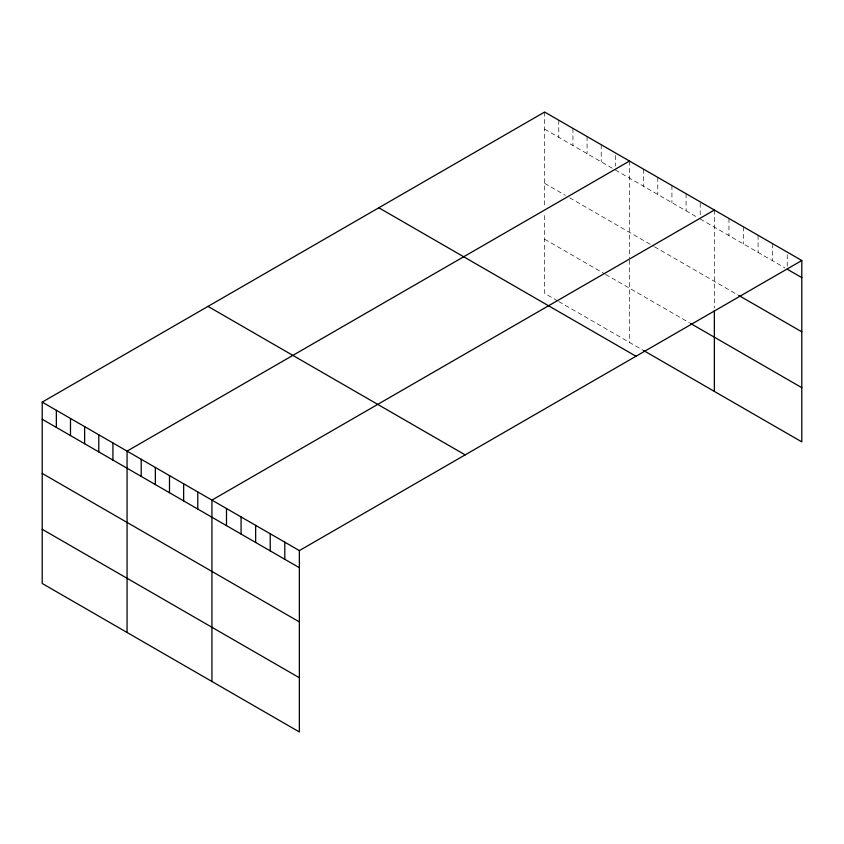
<?xml version="1.0" encoding="UTF-8"?>
<svg xmlns="http://www.w3.org/2000/svg" width="844" height="844" viewBox="0 0 844 844"><rect width="100%" height="100%" fill="white"/><g stroke="black" fill="none" stroke-linecap="round" stroke-linejoin="round"><path stroke-width="0.63" stroke-dasharray="4.22 3.17" d="M544.633 112.041L544.633 207.476M544.633 129.153L613.177 168.726M615.36 169.982L696.954 217.098M700.225 218.986L784.983 267.917M544.633 183.359L565.311 195.291M569.658 197.802L653.435 246.174M654.522 246.796L739.027 295.59M544.633 239.2L604.473 273.751M605.559 274.384L689.337 322.746M557.694 300.939L544.633 293.406L544.633 212.551M558.781 301.572L643.645 350.566M787.23 254.74L787.23 266.577M772.65 243.694L772.65 260.796M758.081 235.276L758.081 252.388M743.511 226.867L743.511 243.979M728.942 218.448L728.942 235.56M714.362 210.04L714.362 308.007M700.225 203.182L700.225 216.349M686.077 193.709L686.077 210.81M671.929 185.543L671.929 202.644M657.792 177.377L657.792 194.479M643.645 169.201L643.645 186.313M629.497 161.035L629.497 257.736M629.497 260.279L629.497 342.4M615.36 155.507L615.36 166.036M601.213 144.704L601.213 161.816M587.065 136.538L587.065 153.65M572.928 128.372L572.928 145.484M558.781 120.207L558.781 137.319"/><path stroke-width="1.27" d="M801.8 260.522L299.367 550.594L299.367 731.959L42.2 583.478L42.2 402.124L544.633 112.041L801.8 260.522L801.8 441.876L643.645 350.566M629.497 161.035L127.064 451.118L127.064 632.483M714.362 210.04L211.928 500.112L211.928 681.477M787.23 269.215L801.8 277.623M739.027 295.59L801.8 331.829M690.424 323.379L801.8 387.67M378.829 207.772L635.996 356.242M208.004 306.393L465.171 454.874M42.2 402.124L299.367 550.594M42.2 419.236L299.367 567.706M42.2 473.431L299.367 621.912M42.2 529.283L299.367 677.753M714.362 310.539L714.362 391.394M284.797 542.186L284.797 559.298M270.217 533.767L270.217 550.879M255.648 525.358L255.648 542.47M241.078 516.939L241.078 534.052M226.498 508.531L226.498 525.643M197.781 491.946L197.781 509.059M183.644 483.781L183.644 500.893M169.496 475.615L169.496 492.727M155.349 467.449L155.349 484.561M141.212 459.284L141.212 476.396M112.917 442.952L112.917 460.064M98.78 434.787L98.78 451.899M84.632 426.621L84.632 443.733M70.485 418.455L70.485 435.567M56.348 410.289L56.348 427.402"/></g></svg>
